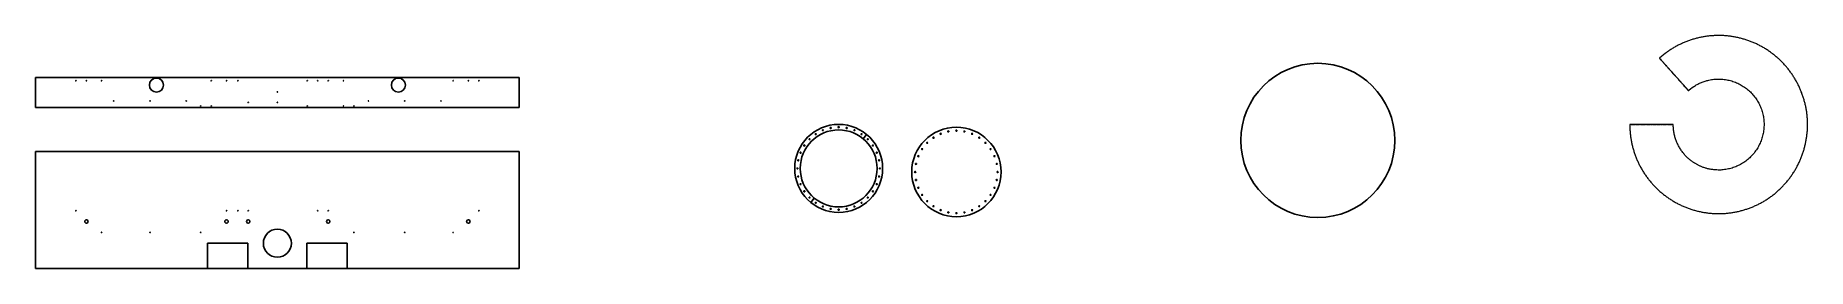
# Model space of a CAD drawing. Header units: millimetres. Extents: x 2013 to 27334, y 2006 to 5330.
import ezdxf

# ---------------------------------------------------------------- set-up
doc = ezdxf.new("R2010")
doc.units = ezdxf.units.MM
doc.linetypes.add('CENTERX2', pattern=[20.32, 12.7, -2.54, 2.54, -2.54])

msp = doc.modelspace()

# ---------------------------------------------------------------- linework, layer by layer
at = {"color": 7, "linetype": 'CENTERX2'}
for p, q in [((25217, 5007), (25631, 4543)), ((24793, 4059), (25415, 4059))]:
    msp.add_line(p, q, dxfattribs=at)
at = {"color": 7, "linetype": 'Continuous', "lineweight": 15}
for p, q in [((25217, 5007), (25631, 4543)), ((25415, 4059), (24793, 4059))]:
    msp.add_line(p, q, dxfattribs=at)
for p, q in [((8927, 4729), (2013, 4729)), ((2013, 4729), (2013, 4304)), ((8927, 4304), (8927, 4729)), ((8927, 4304), (2013, 4304)), ((13888, 3919), (13838, 3858)), ((8927, 3676), (2013, 3676)), ((2013, 3676), (2013, 2006)), ((8927, 2006), (8927, 3676)), ((13142, 3009), (13091, 2948)), ((4473, 2367), (5048, 2367)), ((4473, 2367), (4473, 2006)), ((5048, 2367), (5048, 2006)), ((6468, 2367), (5893, 2367)), ((5893, 2367), (5893, 2006)), ((6468, 2367), (6468, 2006)), ((2013, 2006), (8927, 2006))]:
    msp.add_line(p, q)
for centre, radius in [((20336, 3833), 1100), ((2592, 4685), 3), ((2742, 4685), 3), ((2959, 4685), 3), ((3742, 4623), 100), ((4526, 4685), 3), ((4744, 4685), 3), ((4907, 4685), 3), ((5898, 4685), 3), ((6048, 4685), 3), ((6197, 4685), 3), ((6415, 4685), 3), ((7199, 4623), 100), ((7982, 4685), 3), ((8199, 4685), 3), ((8349, 4685), 3), ((3133, 4396), 3), ((3651, 4396), 3), ((4169, 4396), 3), ((4376, 4324), 3), ((4526, 4324), 3), ((5054, 4376), 3), ((5470, 4525), 3), ((5470, 4376), 3), ((5898, 4324), 3), ((6415, 4324), 3), ((6564, 4324), 3), ((6772, 4396), 3), ((7290, 4396), 3), ((7808, 4396), 3), ((2592, 2830), 3), ((4744, 2830), 3), ((4907, 2830), 3), ((5054, 2830), 3), ((6048, 2830), 3), ((6197, 2830), 3), ((8349, 2830), 3), ((2742, 2676), 25), ((4744, 2676), 25), ((5054, 2676), 25), ((5470, 2367), 200), ((6197, 2676), 25), ((8199, 2676), 25), ((2959, 2521), 3), ((3651, 2521), 3), ((4376, 2521), 3), ((6564, 2521), 3), ((7290, 2521), 3), ((7982, 2521), 3)]:
    msp.add_circle(centre, radius)
at = {"color": 7, "linetype": 'Continuous', "lineweight": 25}
for centre, radius in [((13490, 3434), 628), ((13490, 3434), 549), ((13074, 3850), 7.73), ((13163, 3923), 7.73), ((13265, 3978), 7.73), ((13375, 4011), 7.73), ((13490, 4022), 7.73), ((13605, 4011), 7.73), ((13715, 3978), 7.73), ((13817, 3923), 7.73), ((13906, 3850), 7.73), ((15172, 3383), 638), ((14756, 3799), 7.73), ((14845, 3873), 7.73), ((14947, 3927), 7.73), ((15057, 3961), 7.73), ((15172, 3972), 7.73), ((15287, 3961), 7.73), ((15397, 3927), 7.73), ((15499, 3873), 7.73), ((15588, 3799), 7.73), ((12913, 3549), 7.73), ((12946, 3659), 7.73), ((13000, 3761), 7.72), ((13979, 3761), 7.73), ((14034, 3659), 7.73), ((14067, 3549), 7.73), ((14628, 3609), 7.73), ((14683, 3710), 7.72), ((15661, 3710), 7.73), ((15716, 3609), 7.73), ((12901, 3434), 7.73), ((12913, 3319), 7.73), ((14067, 3319), 7.73), ((14079, 3434), 7.73), ((14583, 3383), 7.73), ((14595, 3498), 7.73), ((15749, 3498), 7.73), ((15761, 3383), 7.73), ((12946, 3209), 7.73), ((13000, 3107), 7.73), ((13979, 3107), 7.73), ((14034, 3209), 7.72), ((14595, 3268), 7.73), ((14628, 3158), 7.73), ((14683, 3056), 7.73), ((15661, 3056), 7.73), ((15716, 3158), 7.72), ((15749, 3268), 7.73), ((13074, 3018), 7.72), ((13163, 2944), 7.73), ((13265, 2890), 7.73), ((13375, 2856), 7.73), ((13490, 2845), 7.72), ((13605, 2856), 7.73), ((13715, 2890), 7.73), ((13817, 2944), 7.73), ((13906, 3018), 7.73), ((14756, 2967), 7.72), ((14845, 2894), 7.73), ((14947, 2839), 7.73), ((15057, 2806), 7.73), ((15172, 2795), 7.72), ((15287, 2806), 7.73), ((15397, 2839), 7.73), ((15499, 2894), 7.73), ((15588, 2967), 7.73)]:
    msp.add_circle(centre, radius, dxfattribs=at)
at = {"color": 7, "linetype": 'Continuous', "lineweight": 15}
for points, knots in [([(24793, 4059), (24793, 4058), (24793, 4056), (24793, 4052), (24793, 4049), (24793, 4045), (24793, 4042), (24793, 4038), (24794, 4035), (24794, 4031), (24794, 4028), (24794, 4024), (24794, 4021), (24794, 4018), (24794, 4014), (24794, 4011), (24794, 4007), (24795, 4004), (24795, 4000), (24795, 3997), (24795, 3993), (24795, 3990), (24795, 3986), (24796, 3983), (24796, 3979), (24796, 3976), (24796, 3972), (24797, 3969), (24797, 3965), (24797, 3962), (24797, 3958), (24798, 3955), (24799, 3944), (24800, 3925), (24804, 3898), (24807, 3871), (24812, 3844), (24816, 3818), (24822, 3791), (24828, 3765), (24836, 3730), (24849, 3687), (24866, 3636), (24885, 3585), (24906, 3535), (24929, 3487), (24955, 3439), (24982, 3392), (25011, 3347), (25043, 3303), (25076, 3260), (25111, 3219), (25147, 3179), (25185, 3141), (25225, 3105), (25266, 3070), (25309, 3037), (25353, 3006), (25399, 2977), (25445, 2949), (25493, 2924), (25542, 2901), (25592, 2880), (25642, 2861), (25694, 2844), (25746, 2829), (25798, 2817), (25851, 2807), (25905, 2799), (25958, 2793), (26012, 2790), (26066, 2789), (26120, 2790), (26174, 2794), (26228, 2800), (26281, 2808), (26334, 2818), (26387, 2831), (26439, 2846), (26490, 2863), (26540, 2882), (26590, 2903), (26639, 2927), (26686, 2952), (26733, 2979), (26778, 3009), (26822, 3040), (26865, 3073), (26906, 3108), (26945, 3145), (26983, 3183), (27020, 3223), (27055, 3265), (27087, 3307), (27118, 3352), (27148, 3397), (27175, 3444), (27200, 3492), (27223, 3540), (27244, 3590), (27263, 3641), (27280, 3692), (27294, 3744), (27306, 3797), (27316, 3850), (27324, 3903), (27330, 3957), (27333, 4011), (27334, 4065), (27332, 4119), (27329, 4173), (27323, 4226), (27315, 4280), (27304, 4333), (27291, 4385), (27276, 4437), (27259, 4488), (27240, 4539), (27219, 4588), (27195, 4637), (27169, 4684), (27142, 4731), (27112, 4776), (27081, 4820), (27048, 4863), (27013, 4904), (26976, 4943), (26938, 4981), (26898, 5018), (26856, 5052), (26813, 5085), (26769, 5116), (26723, 5145), (26677, 5172), (26629, 5197), (26580, 5220), (26530, 5241), (26480, 5260), (26428, 5276), (26376, 5291), (26324, 5303), (26270, 5313), (26217, 5321), (26163, 5326), (26109, 5329), (26055, 5330), (26001, 5328), (25947, 5325), (25894, 5319), (25840, 5310), (25788, 5300), (25735, 5287), (25683, 5272), (25632, 5254), (25582, 5235), (25532, 5213), (25484, 5190), (25436, 5164), (25397, 5141), (25367, 5122), (25345, 5107), (25323, 5091), (25306, 5079), (25295, 5071), (25290, 5067), (25285, 5063), (25279, 5059), (25274, 5054), (25269, 5050), (25264, 5046), (25258, 5042), (25253, 5037), (25248, 5033), (25243, 5029), (25238, 5024), (25233, 5020), (25227, 5016), (25222, 5011), (25219, 5008), (25217, 5007)], [0, 0, 0, 0, 0.000504, 0.001008, 0.001512, 0.002016, 0.00252, 0.003024, 0.003528, 0.004032, 0.004536, 0.00504, 0.005544, 0.006048, 0.006552, 0.007055, 0.007559, 0.008063, 0.008567, 0.009071, 0.009575, 0.010079, 0.010583, 0.011087, 0.011591, 0.012095, 0.0126, 0.013104, 0.013608, 0.014113, 0.014617, 0.015122, 0.015626, 0.019533, 0.023439, 0.027345, 0.031252, 0.03516, 0.039065, 0.042971, 0.046878, 0.05469, 0.062503, 0.070315, 0.078128, 0.08594, 0.093752, 0.101565, 0.109377, 0.11719, 0.125002, 0.132815, 0.140627, 0.14844, 0.156252, 0.164065, 0.171877, 0.179689, 0.187502, 0.195314, 0.203127, 0.210939, 0.218752, 0.226564, 0.234377, 0.242189, 0.250002, 0.257814, 0.265627, 0.273439, 0.281252, 0.289064, 0.296876, 0.304689, 0.312501, 0.320314, 0.328126, 0.335939, 0.343751, 0.351564, 0.359376, 0.367188, 0.375001, 0.382814, 0.390626, 0.398438, 0.406251, 0.414063, 0.421876, 0.429688, 0.437501, 0.445313, 0.453126, 0.460938, 0.468751, 0.476563, 0.484375, 0.492188, 0.5, 0.507813, 0.515625, 0.523438, 0.53125, 0.539063, 0.546875, 0.554688, 0.5625, 0.570313, 0.578125, 0.585937, 0.59375, 0.601562, 0.609375, 0.617187, 0.625, 0.632812, 0.640625, 0.648437, 0.65625, 0.664062, 0.671875, 0.679687, 0.687499, 0.695312, 0.703124, 0.710937, 0.718749, 0.726562, 0.734374, 0.742187, 0.749999, 0.757812, 0.765624, 0.773436, 0.781249, 0.789061, 0.796874, 0.804686, 0.812499, 0.820311, 0.828124, 0.835936, 0.843749, 0.851561, 0.859374, 0.867186, 0.874998, 0.882811, 0.890623, 0.898436, 0.906248, 0.914061, 0.921873, 0.929686, 0.937498, 0.945317, 0.953123, 0.960928, 0.968748, 0.972655, 0.97656, 0.980466, 0.984374, 0.985351, 0.986329, 0.987306, 0.988283, 0.98926, 0.990236, 0.991213, 0.992189, 0.993165, 0.994142, 0.995118, 0.996094, 0.99707, 0.998047, 0.999023, 1, 1, 1, 1]), ([(25631, 4543), (25632, 4544), (25633, 4545), (25635, 4546), (25637, 4548), (25638, 4550), (25640, 4551), (25642, 4553), (25644, 4554), (25646, 4556), (25648, 4557), (25649, 4559), (25651, 4560), (25653, 4562), (25655, 4563), (25657, 4565), (25659, 4566), (25661, 4568), (25663, 4569), (25664, 4571), (25666, 4572), (25668, 4574), (25670, 4575), (25672, 4577), (25674, 4578), (25676, 4580), (25678, 4581), (25680, 4582), (25682, 4584), (25684, 4585), (25685, 4587), (25687, 4588), (25689, 4589), (25691, 4591), (25693, 4592), (25695, 4594), (25697, 4595), (25699, 4596), (25701, 4598), (25703, 4599), (25705, 4600), (25707, 4602), (25709, 4603), (25711, 4604), (25713, 4605), (25715, 4607), (25717, 4608), (25726, 4614), (25743, 4624), (25767, 4637), (25792, 4649), (25817, 4660), (25843, 4670), (25869, 4679), (25896, 4686), (25925, 4694), (25959, 4700), (25995, 4705), (26032, 4708), (26068, 4708), (26105, 4707), (26142, 4704), (26178, 4698), (26214, 4691), (26250, 4681), (26285, 4670), (26319, 4656), (26352, 4641), (26385, 4623), (26416, 4604), (26446, 4583), (26476, 4561), (26503, 4537), (26530, 4511), (26554, 4484), (26578, 4455), (26599, 4426), (26619, 4395), (26637, 4363), (26654, 4330), (26668, 4296), (26680, 4261), (26691, 4226), (26699, 4190), (26706, 4154), (26710, 4117), (26712, 4081), (26712, 4044), (26710, 4007), (26706, 3970), (26700, 3934), (26692, 3898), (26682, 3863), (26670, 3828), (26656, 3794), (26640, 3761), (26622, 3729), (26602, 3698), (26581, 3668), (26558, 3639), (26533, 3612), (26507, 3586), (26480, 3562), (26451, 3539), (26421, 3518), (26390, 3498), (26357, 3481), (26324, 3465), (26290, 3451), (26255, 3439), (26220, 3429), (26184, 3422), (26147, 3416), (26111, 3412), (26074, 3410), (26040, 3411), (26010, 3413), (25982, 3416), (25955, 3420), (25930, 3424), (25906, 3430), (25885, 3436), (25864, 3442), (25843, 3449), (25824, 3457), (25806, 3464), (25789, 3472), (25772, 3480), (25756, 3488), (25740, 3497), (25725, 3506), (25711, 3515), (25698, 3524), (25685, 3533), (25672, 3542), (25660, 3552), (25647, 3562), (25636, 3571), (25625, 3581), (25615, 3590), (25605, 3600), (25596, 3610), (25586, 3620), (25577, 3630), (25568, 3641), (25550, 3662), (25526, 3695), (25501, 3734), (25484, 3767), (25472, 3792), (25461, 3817), (25452, 3843), (25443, 3869), (25436, 3896), (25429, 3922), (25425, 3942), (25423, 3954), (25422, 3959), (25422, 3964), (25421, 3969), (25420, 3974), (25420, 3979), (25419, 3984), (25418, 3989), (25418, 3994), (25417, 3999), (25417, 4004), (25417, 4009), (25416, 4014), (25416, 4019), (25416, 4024), (25415, 4029), (25415, 4034), (25415, 4039), (25415, 4044), (25415, 4049), (25415, 4054), (25415, 4058), (25415, 4059)], [0, 0, 0, 0, 0.0006809, 0.0013616, 0.002042, 0.0027223, 0.0034025, 0.0040824, 0.0047622, 0.0054419, 0.0061214, 0.0068008, 0.0074801, 0.0081593, 0.0088384, 0.0095174, 0.0101963, 0.0108751, 0.0115539, 0.0122326, 0.0129113, 0.0135899, 0.0142686, 0.0149472, 0.0156258, 0.0163044, 0.016983, 0.0176616, 0.0183403, 0.019019, 0.0196978, 0.0203766, 0.0210555, 0.0217344, 0.0224135, 0.0230927, 0.0237719, 0.0244513, 0.0251308, 0.0258104, 0.0264902, 0.0271701, 0.0278502, 0.0285305, 0.0292109, 0.0298915, 0.0305724, 0.0312534, 0.0390735, 0.0468793, 0.0546849, 0.0625044, 0.0703244, 0.0781301, 0.0859357, 0.0937555, 0.1041777, 0.114583, 0.1250047, 0.1354269, 0.1458322, 0.1562539, 0.1666761, 0.1770813, 0.1875031, 0.1979252, 0.2083304, 0.2187524, 0.2291744, 0.2395796, 0.2500016, 0.2604236, 0.2708289, 0.2812508, 0.291673, 0.3020782, 0.3125, 0.3229223, 0.3333275, 0.3437492, 0.3541714, 0.3645767, 0.3749984, 0.3854206, 0.3958258, 0.4062477, 0.4166697, 0.4270749, 0.4374969, 0.4479189, 0.4583241, 0.4687461, 0.4791682, 0.4895734, 0.4999953, 0.5104175, 0.5208227, 0.5312445, 0.5416668, 0.552072, 0.5624938, 0.5729159, 0.5833211, 0.593743, 0.604165, 0.6145703, 0.6249922, 0.6354142, 0.6458194, 0.6562414, 0.6666634, 0.6770686, 0.6874906, 0.6979128, 0.708318, 0.7187398, 0.7265599, 0.7343656, 0.7421712, 0.7499909, 0.7562487, 0.7624955, 0.7687386, 0.7749853, 0.7812428, 0.7864586, 0.791666, 0.7968691, 0.8020722, 0.8072795, 0.8124951, 0.8169664, 0.8214311, 0.8258918, 0.8303512, 0.8348119, 0.8392765, 0.8437478, 0.8476606, 0.8515681, 0.855472, 0.8593742, 0.8632764, 0.8671803, 0.8710878, 0.8750006, 0.8906226, 0.9062446, 0.9140646, 0.9218703, 0.929676, 0.9374956, 0.9453154, 0.953121, 0.9609267, 0.9687467, 0.9701704, 0.9715933, 0.9730155, 0.9744369, 0.9758577, 0.977278, 0.9786978, 0.9801173, 0.9815365, 0.9829556, 0.9843745, 0.9857934, 0.9872123, 0.9886314, 0.9900508, 0.9914705, 0.9928905, 0.9943111, 0.9957323, 0.9971541, 0.9985766, 1, 1, 1, 1])]:
    msp.add_open_spline(points, degree=3, knots=knots, dxfattribs=at)

doc.saveas('drawing.dxf')
